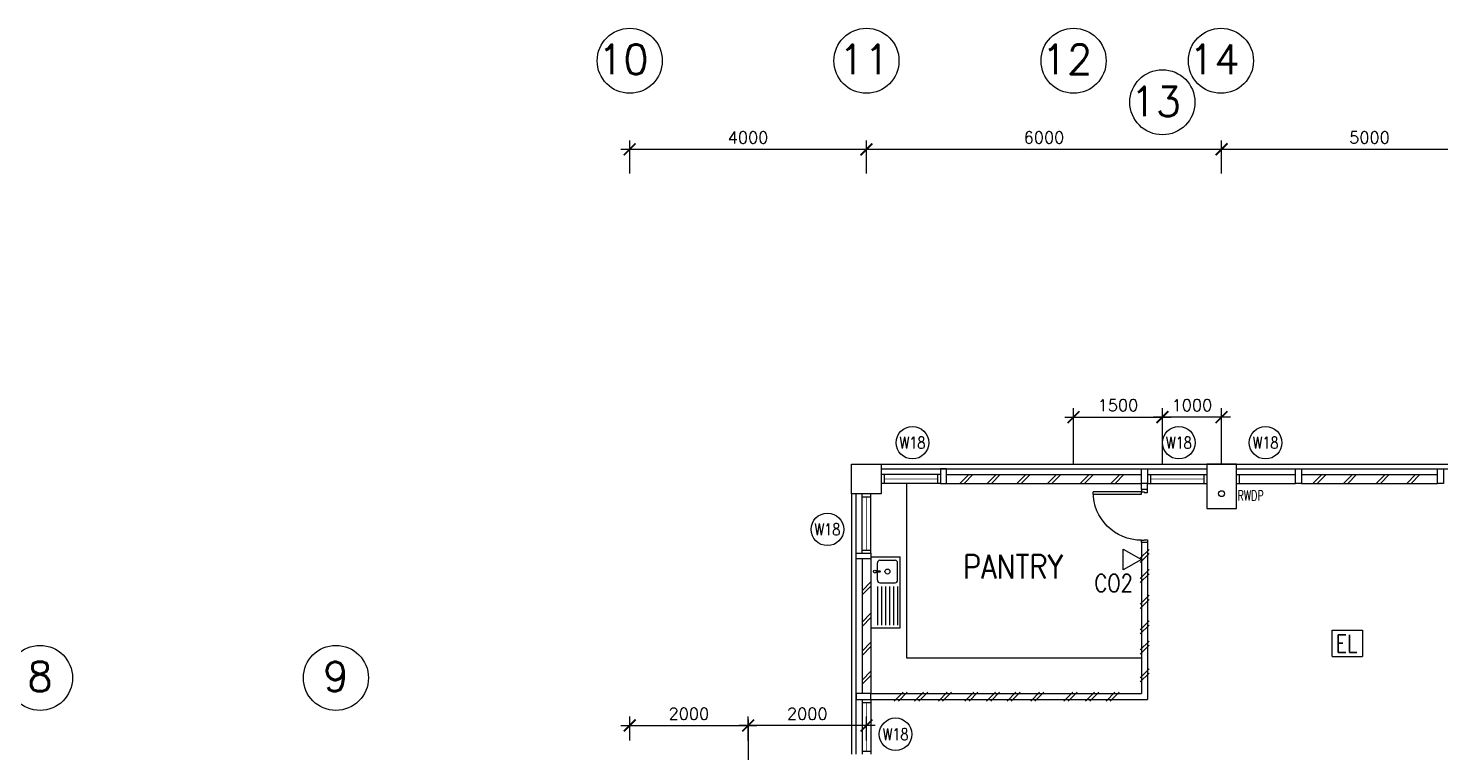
# Model space of a CAD drawing. Header units: feet. Extents: x 1613173 to 1750704, y -859418 to -757301.
# Drawn here: x 1660797 to 1684664, y -769552 to -757301 of the extents above; entities that cross this region are included whole.
import ezdxf
from ezdxf.enums import TextEntityAlignment as Align

# ---------------------------------------------------------------- set-up
doc = ezdxf.new("R2010")
doc.units = ezdxf.units.FT
doc.header["$LTSCALE"] = 13
doc.header["$MEASUREMENT"] = 0
doc.layers.get('0').update_dxf_attribs({"linetype": 'CONTINUOUS'})
for name, color, linetype in [('-EL & K', 10, 'CONTINUOUS'), ('-FF', 240, 'CONTINUOUS'), ('BTH-FX', 5, 'CONTINUOUS'), ('COL', 3, 'CONTINUOUS'), ('DIM', 7, 'CONTINUOUS'), ('DR', 7, 'CONTINUOUS'), ('GRID-T', 7, 'CONTINUOUS'), ('H', 1, 'CONTINUOUS'), ('hatch', 7, 'CONTINUOUS'), ('LINE', 7, 'CONTINUOUS'), ('partition', 7, 'CONTINUOUS'), ('RWDP', 145, 'CONTINUOUS'), ('stair', 7, 'CONTINUOUS'), ('T50', 4, 'CONTINUOUS'), ('WALL', 2, 'CONTINUOUS'), ('WIN', 5, 'CONTINUOUS'), ('WIN-T', 7, 'CONTINUOUS')]:
    doc.layers.add(name, color=color, linetype=linetype)
doc.styles.add('E', font='ROMANS.SHX', dxfattribs={"width": 0.9})
doc.styles.add('ROMANS', font='romans')
doc.styles.get("Standard").update_dxf_attribs({"font": 'ROMANS.SHX'})
doc.dimstyles.new('STANDARD$0', dxfattribs={"dimscale": 0, "dimtxt": 8, "dimasz": 6, "dimexe": 1, "dimexo": 1, "dimgap": 3, "dimtad": 1, "dimdec": 0, "dimlfac": -1, "dimrnd": 1, "dimzin": 0, "dimdsep": 46, "dimtxsty": 'Standard', "dimcen": 0, "dimclrd": 5, "dimclre": 250, "dimadec": 0, "dimazin": 0, "dimtfac": 1, "dimtdec": 4, "dimtofl": 0, "dimtmove": 0, "dimatfit": 3, "dimfxl": 1, "dimtolj": 1, "dimtzin": 0, "dimarcsym": 0})

# ---------------------------------------------------------------- blocks, each defined once
blk = doc.blocks.new('_ARCHTICK')
at = {"color": 0, "linetype": 'ByBlock', "const_width": 0.15}
blk.add_lwpolyline([(-0.5, -0.5), (0.5, 0.5)], dxfattribs=at)
blk = doc.blocks.new('*D90')
at = {"layer": 'DIM', "color": 7, "lineweight": -2, "transparency": 16777216}
for p, q in [((1670960, -759759), (1670960, -759199)), ((1674960, -759759), (1674960, -759199)), ((1670810, -759349), (1675110, -759349))]:
    blk.add_line(p, q, dxfattribs=at)
at = {"layer": 'DIM', "color": 7, "lineweight": -2, "transparency": 16777216, "xscale": 200, "yscale": 200, "zscale": 200, "rotation": 180}
blk.add_blockref('_ARCHTICK', (1670960, -759349), dxfattribs=at)
at = {"layer": 'DIM', "color": 7, "lineweight": -2, "transparency": 16777216, "xscale": 200, "yscale": 200, "zscale": 200}
blk.add_blockref('_ARCHTICK', (1674960, -759349), dxfattribs=at)
at = {"layer": 'DIM', "color": 7, "transparency": 16777216, "insert": (1672960, -759149), "char_height": 200, "attachment_point": 5, "style": 'ROMANS'}
blk.add_mtext('\\A1;4000', dxfattribs=at)
blk = doc.blocks.new('*D91')
at = {"layer": 'DIM', "color": 7, "lineweight": -2, "transparency": 16777216}
for p, q in [((1674960, -759759), (1674960, -759199)), ((1680960, -759759), (1680960, -759199)), ((1674810, -759349), (1681110, -759349))]:
    blk.add_line(p, q, dxfattribs=at)
at = {"layer": 'DIM', "color": 7, "lineweight": -2, "transparency": 16777216, "xscale": 200, "yscale": 200, "zscale": 200, "rotation": 180}
blk.add_blockref('_ARCHTICK', (1674960, -759349), dxfattribs=at)
at = {"layer": 'DIM', "color": 7, "lineweight": -2, "transparency": 16777216, "xscale": 200, "yscale": 200, "zscale": 200}
blk.add_blockref('_ARCHTICK', (1680960, -759349), dxfattribs=at)
at = {"layer": 'DIM', "color": 7, "transparency": 16777216, "insert": (1677960, -759149), "char_height": 200, "attachment_point": 5, "style": 'ROMANS'}
blk.add_mtext('\\A1;6000', dxfattribs=at)
blk = doc.blocks.new('*D92')
at = {"layer": 'DIM', "color": 7, "lineweight": -2, "transparency": 16777216}
for p, q in [((1680960, -759759), (1680960, -759199)), ((1685960, -759759), (1685960, -759199)), ((1680810, -759349), (1686110, -759349))]:
    blk.add_line(p, q, dxfattribs=at)
at = {"layer": 'DIM', "color": 7, "lineweight": -2, "transparency": 16777216, "xscale": 200, "yscale": 200, "zscale": 200, "rotation": 180}
blk.add_blockref('_ARCHTICK', (1680960, -759349), dxfattribs=at)
at = {"layer": 'DIM', "color": 7, "lineweight": -2, "transparency": 16777216, "xscale": 200, "yscale": 200, "zscale": 200}
blk.add_blockref('_ARCHTICK', (1685960, -759349), dxfattribs=at)
at = {"layer": 'DIM', "color": 7, "transparency": 16777216, "insert": (1683460, -759149), "char_height": 200, "attachment_point": 5, "style": 'ROMANS'}
blk.add_mtext('\\A1;5000', dxfattribs=at)
blk = doc.blocks.new('*D192')
at = {"layer": 'DIM', "color": 7, "lineweight": -2, "transparency": 16777216}
for p, q in [((1678460, -764662), (1678460, -763726)), ((1679960, -764662), (1679960, -763726)), ((1678310, -763876), (1680110, -763876))]:
    blk.add_line(p, q, dxfattribs=at)
at = {"layer": 'DIM', "color": 7, "lineweight": -2, "transparency": 16777216, "xscale": 200, "yscale": 200, "zscale": 200, "rotation": 180}
blk.add_blockref('_ARCHTICK', (1678460, -763876), dxfattribs=at)
at = {"layer": 'DIM', "color": 7, "lineweight": -2, "transparency": 16777216, "xscale": 200, "yscale": 200, "zscale": 200}
blk.add_blockref('_ARCHTICK', (1679960, -763876), dxfattribs=at)
at = {"layer": 'DIM', "color": 7, "transparency": 16777216, "insert": (1679210, -763676), "char_height": 200, "attachment_point": 5, "style": 'ROMANS'}
blk.add_mtext('\\A1;1500', dxfattribs=at)
blk = doc.blocks.new('*D193')
at = {"layer": 'DIM', "color": 7, "lineweight": -2, "transparency": 16777216}
for p, q in [((1679960, -764662), (1679960, -763726)), ((1680960, -764662), (1680960, -763726)), ((1681110, -763876), (1679810, -763876))]:
    blk.add_line(p, q, dxfattribs=at)
at = {"layer": 'DIM', "color": 7, "lineweight": -2, "transparency": 16777216, "xscale": 200, "yscale": 200, "zscale": 200}
for p, rotation in [((1679960, -763876), 179.9999999882607), ((1680960, -763876), 359.9999999882606)]:
    blk.add_blockref('_ARCHTICK', p, dxfattribs=dict(at, rotation=rotation))
at = {"layer": 'DIM', "color": 7, "transparency": 16777216, "insert": (1680460, -763676), "char_height": 200, "attachment_point": 5, "rotation": 360, "style": 'ROMANS'}
blk.add_mtext('\\A1;1000', dxfattribs=at)
blk = doc.blocks.new('*D197')
at = {"layer": 'DIM', "color": 7, "lineweight": -2, "transparency": 16777216}
for p, q in [((1670960, -769344), (1670960, -768941)), ((1672960, -769344), (1672960, -768941)), ((1670810, -769091), (1673110, -769091))]:
    blk.add_line(p, q, dxfattribs=at)
at = {"layer": 'DIM', "color": 7, "lineweight": -2, "transparency": 16777216, "xscale": 200, "yscale": 200, "zscale": 200, "rotation": 180}
blk.add_blockref('_ARCHTICK', (1670960, -769091), dxfattribs=at)
at = {"layer": 'DIM', "color": 7, "lineweight": -2, "transparency": 16777216, "xscale": 200, "yscale": 200, "zscale": 200}
blk.add_blockref('_ARCHTICK', (1672960, -769091), dxfattribs=at)
at = {"layer": 'DIM', "color": 7, "transparency": 16777216, "insert": (1671960, -768891), "char_height": 200, "attachment_point": 5, "style": 'ROMANS'}
blk.add_mtext('\\A1;2000', dxfattribs=at)
blk = doc.blocks.new('*D198')
at = {"layer": 'DIM', "color": 7, "lineweight": -2, "transparency": 16777216}
for p, q in [((1672960, -769344), (1672960, -768941)), ((1674960, -769344), (1674960, -768941)), ((1675110, -769091), (1672810, -769091))]:
    blk.add_line(p, q, dxfattribs=at)
at = {"layer": 'DIM', "color": 7, "lineweight": -2, "transparency": 16777216, "xscale": 200, "yscale": 200, "zscale": 200}
for p, rotation in [((1672960, -769091), 180.0000000117394), ((1674960, -769091), 1.173932950848666e-08)]:
    blk.add_blockref('_ARCHTICK', p, dxfattribs=dict(at, rotation=rotation))
at = {"layer": 'DIM', "color": 7, "transparency": 16777216, "insert": (1673960, -768891), "char_height": 200, "attachment_point": 5, "rotation": 0, "style": 'ROMANS'}
blk.add_mtext('\\A1;2000', dxfattribs=at)
blk = doc.blocks.new('SINK-SGL')
at = {"layer": 'BTH-FX', "color": 7}
for p, q in [((0, 493), (0, 0)), ((1200, 493), (1200, 0)), ((695, 382), (42, 382)), ((695, 314), (42, 314)), ((695, 246), (42, 246)), ((758, 340), (758, 85)), ((801, 382), (940, 382)), ((940, 340), (940, 401)), ((957, 340), (957, 401)), ((957, 382), (1097, 382)), ((1140, 340), (1140, 85)), ((0, 0), (1200, 0)), ((695, 178), (42, 178)), ((695, 110), (42, 110)), ((695, 42), (42, 42)), ((801, 42), (1097, 42))]:
    blk.add_line(p, q, dxfattribs=at)
for centre, radius in [((949, 213), 42.5), ((949, 425), 25.5)]:
    blk.add_circle(centre, radius, dxfattribs=at)
for centre, radius, start, end in [((801, 340), 42.5, 90, 180), ((949, 340), 8.5, 180, 0), ((1097, 340), 42.5, 0, 90), ((801, 85), 42.5, 180, 270), ((1097, 85), 42.5, 270, 0)]:
    blk.add_arc(centre, radius, start, end, dxfattribs=at)
blk = doc.blocks.new('d900-1b1')
at = {"layer": 'DR'}
for p, q in [((40, 100), (40, 920)), ((80, 919), (80, 100)), ((0, 0), (0, 100)), ((0, 100), (40, 100)), ((50, 0), (0, 0)), ((80, 100), (40, 100)), ((40, 100), (40, 60)), ((40, 60), (50, 60)), ((50, 60), (50, 0)), ((860, 60), (850, 60)), ((850, 60), (850, 0)), ((850, 0), (900, 0)), ((860, 100), (860, 60)), ((900, 100), (860, 100)), ((900, 0), (900, 100))]:
    blk.add_line(p, q, dxfattribs=at)
blk.add_arc((40, 100), 820, 0, 90, dxfattribs=at)
blk = doc.blocks.new('CO2')
at = {"layer": '-FF'}
blk.add_lwpolyline([(-306, -176), (-306, 176), (0, 0)], close=True, dxfattribs=at)

msp = doc.modelspace()

# ---------------------------------------------------------------- linework, layer by layer
at = {"layer": '-EL & K', "color": 0}
for p, q in [((1682829.1, -767478.7), (1683343, -767478.7)), ((1682829.1, -767925.8), (1682829.1, -767478.7)), ((1683343, -767478.7), (1683343, -767925.8)), ((1682829.1, -767925.8), (1683343, -767925.8))]:
    msp.add_line(p, q, dxfattribs=at)
at = {"color": 0}
for p, q in [((1675210.2, -764749.1), (1680710.2, -764749.1)), ((1681210.2, -764749.1), (1685710.2, -764749.1)), ((1675635.2, -764999.1), (1675635.2, -767945.5)), ((1674785.2, -769574.1), (1674785.2, -765174.1)), ((1675635.2, -767945.5), (1679610.2, -767945.5))]:
    msp.add_line(p, q, dxfattribs=at)
at = {"layer": 'COL', "color": 0}
for points in [[(1674710.2, -764674.1), (1675210.2, -764674.1), (1675210.2, -765174.1), (1674710.2, -765174.1)], [(1680710.2, -764674.1), (1680710.2, -765424.1), (1681210.2, -765424.1), (1681210.2, -764674.1)]]:
    msp.add_lwpolyline(points, close=True, dxfattribs=at)
at = {"layer": 'GRID-T', "color": 0}
for centre in [(1670960.2, -757851.5), (1674960.2, -757851.5), (1678460.3, -757851.5), (1680950, -757851.6), (1679960.4, -758553.6), (1660995.9, -768286.3), (1665995.9, -768286.3)]:
    msp.add_circle(centre, 550, dxfattribs=at)
at = {"layer": 'H', "color": 0}
for p, q in [((1675579.7, -768529.8), (1675429.7, -768679.8)), ((1675650.4, -768529.8), (1675500.4, -768679.8)), ((1675924.9, -768529.8), (1675774.9, -768679.8)), ((1675995.6, -768529.8), (1675845.6, -768679.8)), ((1676325.7, -768529.8), (1676175.7, -768679.8)), ((1676396.4, -768529.8), (1676246.4, -768679.8)), ((1676773.9, -768529.8), (1676623.9, -768679.8)), ((1676844.6, -768529.8), (1676694.6, -768679.8)), ((1677140, -768529.8), (1676990, -768679.8)), ((1677210.7, -768529.8), (1677060.7, -768679.8)), ((1677485.2, -768529.8), (1677335.2, -768679.8)), ((1677555.9, -768529.8), (1677405.9, -768679.8)), ((1677886, -768529.8), (1677736, -768679.8)), ((1677956.7, -768529.8), (1677806.7, -768679.8)), ((1678447.7, -768529.8), (1678297.7, -768679.8)), ((1678518.4, -768529.8), (1678368.4, -768679.8)), ((1678813.8, -768529.8), (1678663.8, -768679.8)), ((1678884.5, -768529.8), (1678734.5, -768679.8)), ((1679159, -768529.8), (1679009, -768679.8)), ((1679229.7, -768529.8), (1679079.7, -768679.8))]:
    msp.add_line(p, q, dxfattribs=at)
at = {"layer": 'hatch', "color": 0}
for p, q in [((1676538, -764999.1), (1676688, -764849.1)), ((1676609.6, -764999.1), (1676759.6, -764849.1)), ((1677000, -764999.1), (1677150, -764849.1)), ((1677071.6, -764999.1), (1677221.6, -764849.1)), ((1677504, -764999.1), (1677654, -764849.1)), ((1677575.6, -764999.1), (1677725.6, -764849.1)), ((1678021, -764999.1), (1678171, -764849.1)), ((1678092.6, -764999.1), (1678242.6, -764849.1)), ((1678573.3, -764999.1), (1678723.3, -764849.1)), ((1678644.9, -764999.1), (1678794.9, -764849.1)), ((1679090.3, -764999.1), (1679240.3, -764849.1)), ((1679161.9, -764999.1), (1679311.9, -764849.1)), ((1682504, -764999.1), (1682654, -764849.1)), ((1682575.6, -764999.1), (1682725.6, -764849.1)), ((1683021, -764999.1), (1683171, -764849.1)), ((1683092.6, -764999.1), (1683242.6, -764849.1)), ((1683573.3, -764999.1), (1683723.3, -764849.1)), ((1683644.9, -764999.1), (1683794.9, -764849.1)), ((1684090.3, -764999.1), (1684240.3, -764849.1)), ((1684161.9, -764999.1), (1684311.9, -764849.1)), ((1679734.6, -766112.7), (1679584.6, -766262.7)), ((1679734.6, -766184.3), (1679584.6, -766334.3)), ((1679734.6, -766453.5), (1679584.6, -766603.5)), ((1679734.6, -766525.1), (1679584.6, -766675.1)), ((1675035.2, -766662.2), (1674885.2, -766812.2)), ((1675035.2, -766733.8), (1674885.2, -766883.8)), ((1679734.6, -766888.7), (1679584.6, -767038.7)), ((1679734.6, -766960.4), (1679584.6, -767110.4)), ((1675035.2, -767194), (1674885.2, -767344)), ((1675035.2, -767265.6), (1674885.2, -767415.6)), ((1679734.6, -767321.7), (1679584.6, -767471.7)), ((1679734.6, -767393.3), (1679584.6, -767543.3)), ((1675035.2, -767683.2), (1674885.2, -767833.2)), ((1675035.2, -767754.9), (1674885.2, -767904.9)), ((1679734.6, -767662.4), (1679584.6, -767812.4)), ((1679734.6, -767734.1), (1679584.6, -767884.1)), ((1675035.2, -768172.5), (1674885.2, -768322.5)), ((1675035.2, -768244.1), (1674885.2, -768394.1)), ((1679734.6, -768132.8), (1679584.6, -768282.8)), ((1679734.6, -768204.4), (1679584.6, -768354.4))]:
    msp.add_line(p, q, dxfattribs=at)
at = {"layer": 'LINE', "color": 0}
for p, q in [((1675210.2, -764674.1), (1700710.2, -764674.1)), ((1674710.2, -765174.1), (1674710.2, -769574.1))]:
    msp.add_line(p, q, dxfattribs=at)
at = {"layer": 'partition', "color": 0}
for p, q in [((1679610.2, -765099.1), (1679610.2, -764999.1)), ((1679710.2, -765099.1), (1679710.2, -764999.1)), ((1679610.2, -765999.1), (1679610.2, -768549.1)), ((1679710.2, -765999.1), (1679710.2, -768649.1)), ((1675035.2, -768549.1), (1679610.2, -768549.1)), ((1675035.2, -768649.1), (1679710.2, -768649.1))]:
    msp.add_line(p, q, dxfattribs=at)
at = {"layer": 'RWDP', "color": 0}
msp.add_circle((1680960.2, -765171.4), 50, dxfattribs=at)
at = {"layer": 'stair', "color": 0}
msp.add_line((1672960.2, -768990.6), (1672960.2, -771664.1), dxfattribs=at)
at = {"layer": 'WALL', "color": 0}
for p, q in [((1674885.2, -766274.1), (1674885.2, -768549.1)), ((1675035.2, -766274.1), (1675035.2, -768549.1))]:
    msp.add_line(p, q, dxfattribs=at)
for points in [[(1676210.2, -764749.1), (1676210.2, -764999.1), (1676310.2, -764999.1), (1676310.2, -764749.1)], [(1679710.2, -764749.1), (1679710.2, -764999.1), (1679610.2, -764999.1), (1679610.2, -764749.1)], [(1682310.2, -764749.1), (1682310.2, -764999.1), (1682210.2, -764999.1), (1682210.2, -764749.1)], [(1684710.2, -764749.1), (1684710.2, -764999.1), (1684610.2, -764999.1), (1684610.2, -764749.1)], [(1674785.2, -766174.1), (1675035.2, -766174.1), (1675035.2, -766274.1), (1674785.2, -766274.1)], [(1674785.2, -768649.1), (1675035.2, -768649.1), (1675035.2, -768549.1), (1674785.2, -768549.1)]]:
    msp.add_lwpolyline(points, close=True, dxfattribs=at)
at = {"layer": 'WIN', "color": 0}
for p, q in [((1676210.2, -764849.1), (1675210.2, -764849.1)), ((1675260.2, -764849.1), (1675260.2, -764999.1)), ((1676160.2, -764849.1), (1676160.2, -764999.1)), ((1676310.2, -764849.1), (1679610.2, -764849.1)), ((1679710.2, -764849.1), (1680710.2, -764849.1)), ((1679760.2, -764849.1), (1679760.2, -764999.1)), ((1680660.2, -764849.1), (1680660.2, -764999.1)), ((1681210.2, -764849.1), (1682210.2, -764849.1)), ((1681260.2, -764849.1), (1681260.2, -764999.1)), ((1682310.2, -764849.1), (1684610.2, -764849.1)), ((1676210.2, -764999.1), (1675210.2, -764999.1)), ((1676310.2, -764999.1), (1679610.2, -764999.1)), ((1679710.2, -764999.1), (1680710.2, -764999.1)), ((1681210.2, -764999.1), (1682210.2, -764999.1)), ((1682310.2, -764999.1), (1684610.2, -764999.1)), ((1674885.2, -766174.1), (1674885.2, -765174.1)), ((1674885.2, -765224.1), (1675035.2, -765224.1)), ((1675035.2, -766174.1), (1675035.2, -765174.1)), ((1674885.2, -766124.1), (1675035.2, -766124.1)), ((1674885.2, -768649.1), (1674885.2, -769574.1)), ((1674885.2, -768699.1), (1675035.2, -768699.1)), ((1675035.2, -768649.1), (1675035.2, -769574.1)), ((1674885.2, -769524.1), (1675035.2, -769524.1))]:
    msp.add_line(p, q, dxfattribs=at)
at = {"layer": 'WIN', "color": 0, "const_width": 10, "flags": 128}
for points in [[(1676160.2, -764924.1), (1675260.2, -764924.1)], [(1679760.2, -764924.1), (1680660.2, -764924.1)], [(1674960.2, -766124.1), (1674960.2, -765224.1)], [(1674960.2, -768699.1), (1674960.2, -769524.1)]]:
    msp.add_lwpolyline(points, dxfattribs=at)
at = {"layer": 'WIN-T', "color": 0}
for centre in [(1675737.9, -764309.2), (1680238.6, -764309.2), (1681703.9, -764309.2), (1674300.7, -765774.6), (1675452, -769238.6)]:
    msp.add_circle(centre, 275, dxfattribs=at)

# ---------------------------------------------------------------- block references
at = {"layer": '-FF', "color": 0}
msp.add_blockref('CO2', (1679606.2, -766283.7), dxfattribs=at)
at = {"color": 0, "rotation": 90}
msp.add_blockref('SINK-SGL', (1675528.2, -767436.6), dxfattribs=at)
at = {"layer": 'DR', "color": 0, "xscale": -1, "rotation": 90.00000001334021}
msp.add_blockref('d900-1b1', (1679710.2, -765099.1), dxfattribs=at)

# ---------------------------------------------------------------- texts
at = {"layer": '-EL & K', "color": 0, "style": 'E', "width": 0.8}
msp.add_text('EL', height=300, dxfattribs=at).set_placement((1682888, -767855.8))
at = {"layer": '-FF', "color": 0, "style": 'ROMANS', "width": 0.8}
msp.add_text('CO2', height=300, dxfattribs=at).set_placement((1678813.5, -766832.2))
at = {"layer": 'GRID-T', "color": 0, "style": 'ROMANS'}
for s, p in [('10', (1670424.2, -758077.2)), ('11', (1674492.5, -758077.2)), ('12', (1677920.1, -758077.2)), ('14', (1680409.8, -758077.3)), ('13', (1679420.2, -758790.7)), ('8', (1660780.7, -768512)), ('9', (1665780.7, -768512))]:
    msp.add_text(s, height=500, dxfattribs=at).set_placement(p)
at = {"layer": 'RWDP', "color": 0, "style": 'ROMANS', "width": 0.7}
msp.add_text('RWDP', height=170, dxfattribs=at).set_placement((1681230.6, -765288.3))
at = {"layer": 'T50', "color": 0, "style": 'ROMANS', "width": 0.85}
msp.add_text('PANTRY', height=400, dxfattribs=at).set_placement((1677438.1, -766406.7), align=Align.MIDDLE_CENTER)
at = {"layer": 'WIN-T', "color": 0, "style": 'ROMANS', "width": 0.8}
for p in [(1675737.9, -764309.2), (1680238.6, -764309.2), (1681703.9, -764309.2), (1674300.7, -765774.6), (1675452, -769238.6)]:
    msp.add_text('W18', height=200, dxfattribs=at).set_placement(p, align=Align.MIDDLE_CENTER)

# ---------------------------------------------------------------- dimensions: what is measured, and where the dimension line sits
at = {"layer": 'DIM', "color": 0}
for p1, p2, distance, picture, middle in [((1670960.2, -759909.3), (1674960.2, -759909.3), 560.1, '*D90', (1672960.2, -759149.2)), ((1674960.2, -759909.3), (1680960.2, -759909.3), 560.1, '*D91', (1677960.2, -759149.2)), ((1680960.2, -759909.3), (1685960.2, -759909.3), 560.1, '*D92', (1683460.2, -759149.2)), ((1678460.2, -764812.1), (1679960.2, -764812.1), 936, '*D192', (1679210.2, -763676.1)), ((1680960.2, -764812.1), (1679960.2, -764812.1), -936, '*D193', (1680460.2, -763676.1)), ((1670960.2, -769494.5), (1672960.2, -769494.5), 403.9, '*D197', (1671960.2, -768890.6)), ((1674960.2, -769494.5), (1672960.2, -769494.5), -403.9, '*D198', (1673960.2, -768890.6))]:
    dim = msp.add_aligned_dim(p1=p1, p2=p2, distance=distance, dimstyle='STANDARD$0', override={"dimscale": 100, "dimtxt": 2, "dimasz": 2, "dimexe": 1.5, "dimexo": 1.5, "dimgap": 1, "dimtxsty": 'ROMANS', "dimblk": 'ARCHTICK', "dimdle": 1.5, "dimclrd": 7, "dimclre": 7, "dimclrt": 7, "dimtdec": 0, "dimtmove": 2}, dxfattribs=at)
    dim.commit()
    dim.dimension.update_dxf_attribs({"geometry": picture, "text_midpoint": middle})

doc.saveas('drawing.dxf')
